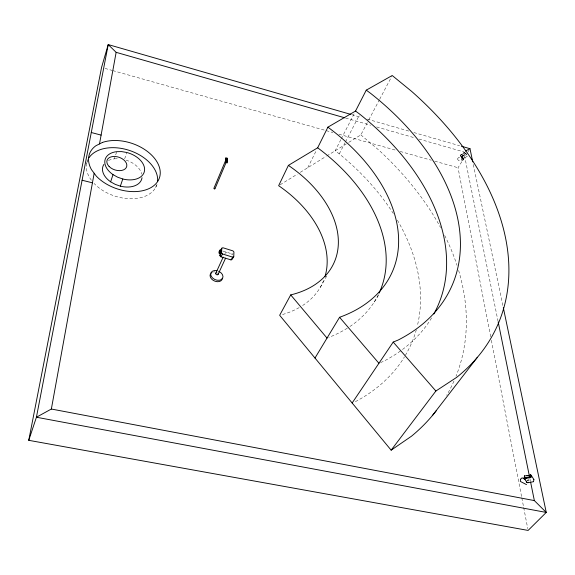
<?xml version="1.0" encoding="UTF-8"?>
<svg xmlns="http://www.w3.org/2000/svg" width="575" height="575" viewBox="0 0 575 575"><rect width="100%" height="100%" fill="white"/><g stroke="black" fill="none" stroke-linecap="round" stroke-linejoin="round"><path stroke-width="0.43" stroke-dasharray="2.88 2.16" d="M461.1 156.723L465.405 153.935L464.449 152.433L460.23 155.394L461.337 157.155L465.657 154.122L464.744 152.612L460.158 155.372M86.617 163.573L87.594 160.339M108.445 160.511A20.412 13.304 18.5 0 1 114.389 158.837L115.431 155.645M115.69 154.855L116.725 151.663M124.674 158.829L126.795 152.49M155.638 187.594L156.508 185.243M307.762 167.713L316.466 150.183M340.853 139.66L335.146 150.787L339.272 153.892A229.95 157.6 23.2 0 1 393.278 213.49M341.262 138.862L354.717 112.642M339.272 153.892L345.022 142.78M345.431 141.989L359.411 115.022M348.752 142.37L360.856 134.888L368.381 120.642M368.798 119.852L379.248 100.057M379.665 99.267L391.791 76.302M320.318 287.32L327.297 275.008M460.395 155.696L464.758 152.634L466.512 154.603M463.565 159.167L462.71 160.605L458.476 160.547L457.527 159.016M233.083 253.352L232.235 254.739L231.258 253.647L232.106 252.26M462.803 157.924L462.243 158.837L462.803 157.924L462.243 158.837L462.832 159.872M461.754 157.924L461.186 158.858L461.747 159.778M490.691 336.749L458.031 167.728L467.223 153.087M467.683 152.353L469.523 149.428M374.232 302.055L379.442 293.76M457.527 158.973L458.448 157.579C458.915 157.406 464.463 158.477 462.997 156.537L461.833 157.27M465.297 153.82L461.078 156.781L465.24 153.812M467.41 156.127L463.184 158.944L461.049 156.903M280.147 184.783L297.311 174.175M300.294 172.327L326.018 156.429M326.772 155.954L347.997 142.837M355.343 401.566L356.938 400.847A229.95 157.6 23.2 0 0 404.462 356.874M380.549 362.581L383.805 361.201A239.358 156.012 23.6 0 0 401.328 350.355M462.588 157.643L461.833 157.27M528.145 480.858C530.581 481.275 527.713 478.141 526.772 479.802L527.836 480.844M114.389 158.837L119.305 158.757M463.393 158.88L462.372 158.865L463.4 158.88L462.372 158.865L461.732 157.873M461.783 159.8L462.832 159.857M105.009 68.411L111.917 70.351M112.779 70.596L332.875 132.516M338.919 134.219L396.75 150.485M400.2 151.455L431.272 160.202M434.729 161.173L458.031 167.728M345.582 118.04L370.602 125.206M376.639 126.938L413.727 137.562M418.902 139.042L463.759 151.886L497.986 320.951M351.699 114.655L361.193 117.386M367.238 119.126L408.681 131.057M413.863 132.545L459.619 145.712M222.863 251.045L231.258 253.647M526.686 480.197L528.217 480.988M360.856 134.888L379.047 150.305A296.154 204.837 22.5 0 1 440.594 227.585M460.23 155.394L464.535 152.591M461.287 157.155L460.151 155.43M473.297 164.515L503.139 306.842M529.898 478.573L530.43 481.21M491.366 340.271L521.647 496.973M521.812 497.849L523.516 506.654M523.688 507.531L527.771 528.662M431.588 317.91A239.358 156.012 23.6 0 1 402.026 349.844M378.386 294.659A169.798 112.75 23.9 0 1 348.033 327.736M347.3 328.196A169.798 112.75 23.9 0 1 328.692 337.453M397.39 220.211A229.95 157.6 23.2 0 1 417.242 326.277M416.336 329.712A229.95 157.6 23.2 0 1 405.361 355.372M453.97 381.088A296.154 204.837 22.5 0 1 446.689 395.298M444.712 235.491A296.154 204.837 22.5 0 1 457.046 265.406M458.627 270.466A296.154 204.837 22.5 0 1 456.025 376.215M323.603 280.564A107.597 72.881 24.1 0 1 302.105 305.85M299.173 307.611A107.597 72.881 24.1 0 1 281.355 314.848M157.018 184.295A36.75 23.963 18.5 0 1 130.518 198.756A36.75 23.963 18.5 0 1 94.077 183.447M91.368 180.227A36.75 23.963 18.5 0 1 88.586 158.42M126.09 160.109A20.412 13.304 18.5 0 1 141.802 174.117M213.354 272.011A6.426 4.55 24.2 0 1 214.856 271.896M216.976 272.902A1.287 0.906 24.2 0 1 217.58 273.175M225.156 253.769A1.308 0.906 24.3 0 1 225.572 252.626A1.308 0.906 24.3 0 1 227.24 253.194A1.308 0.906 24.3 0 1 227.111 254.438"/><path stroke-width="0.86" d="M531.207 475.353L530.797 477.552L531.221 475.353L533.88 479.493M220.06 252.562L219.909 255.688L220.886 256.795L231.021 259.907L232.063 259.433L233.759 256.666L233.924 251.965L232.947 250.88L222.856 247.739L221.806 248.206L220.556 250.298M227.341 158.19L226.96 163.063L227.362 158.233M225.608 161.079L225.831 160.389L225.774 161.712M225.925 159.383C226.033 156.68 225.4 162.538 225.903 159.225M225.846 161.187L225.86 160.432L225.601 161.884L225.846 161.244M219.909 255.688L221.583 252.899L221.806 248.206M225.659 160.475L225.723 161.144L225.917 160.569M225.738 159.297L225.788 159.031M225.896 159.541L225.731 160.087M225.637 161.855L225.759 161.367M225.867 160.641L225.723 161.108M533.521 481.67L533.895 479.55M530.826 475.137L524.508 475.971L524.141 477.983L530.517 477.113L530.675 474.914M524.141 477.983L530.358 476.869L530.718 474.857M530.517 477.113L530.876 475.101L526.995 475.798M503.326 307.718L546.25 512.433L528.109 530.423L28.75 440.321L36.426 417.234L51.355 409.026L94.171 173.262M99.504 143.93L116.136 52.332L108.222 44.577L101.559 67.44L28.75 440.321M524.299 478.22L524.508 475.971M524.465 478.637L524.673 477.243M520.677 479.162L520.289 481.397L526.527 484.632M225.594 160.554L213.828 188.456L214.518 189.024L214.806 188.42M142.011 177.711A20.412 13.304 18.5 0 1 120.362 186.156L115.252 184.388L110.637 181.815L113.009 174.613A20.535 13.283 18.7 0 1 104.887 160.526A20.535 13.283 18.7 0 1 116.725 151.663L121.663 151.606L126.795 152.49A20.535 13.283 18.7 0 1 144.505 170.811A20.535 13.283 18.7 0 1 122.784 178.99L117.652 177.208L113.009 174.613M120.362 186.156L122.784 178.99M214.935 188.844L226.011 162.696M220.8 251.483L220.599 252.784L221.116 251.103M220.513 252.281L220.757 251.023M215.747 273.319L223.201 257.09M218.097 274.361L225.587 258.153M288.384 165.392A109.696 72.486 24.2 0 1 290.713 294.903L279.658 315.294L391.151 450.175L435.879 391.014L456.636 377.387A315.122 201.868 23.2 0 0 411.542 91.303L392.207 75.512L366.253 90.153L355.53 111.054L327.901 127.168L317.659 147.797L288.384 165.392L278.652 185.703A107.597 72.881 24.1 0 1 324.976 276.632M220.484 251.189C217.875 254.538 220.405 247.882 219.93 252.439M220.886 256.795L222.568 254.006L221.583 252.899M314.985 358.038L339.566 317.292A173.212 112.039 24.1 0 0 327.901 127.168M231.021 259.907L232.724 257.14L233.759 256.666M352.152 402.996L393.207 342.082L398.137 340.055A244.361 154.919 23.8 0 0 370.631 93.358L366.253 90.153M432.292 415.675L477.43 357.262M520.691 479.133L522.057 477.796L525.148 479.399M391.151 450.175L411.542 436.166A296.154 204.837 22.5 0 0 436.274 410.737M465.319 151.088L469.983 148.695L472.743 161.877M533.485 481.706L527.987 482.677M530.804 477.509L524.436 478.68L526.815 482.238M51.355 409.026L534.355 500.588L546.25 512.433L36.426 417.234L108.222 44.577L350.836 114.403M82.088 180.234L92.438 182.821M91.281 132.516L101.107 135.103M116.136 52.332L344.72 117.796M461.351 146.215L469.983 148.695M222.568 254.006L232.724 257.14M526.384 482.015L527.915 482.799L526.348 481.972M355.53 111.054L359.821 114.224A239.358 156.012 23.6 0 1 433.852 313.993M530.33 476.862L524.35 478.184L524.551 476.014M393.207 342.082L435.879 391.014M339.566 317.292L378.925 363.278M290.713 294.903L327.024 338.093M498.166 321.835L529.18 475.051M530.61 482.094L534.355 500.588M317.659 147.797A169.798 112.75 23.9 0 1 379.112 293.142M89.01 157.744A36.75 23.963 18.5 0 1 130.273 150.715A36.75 23.963 18.5 0 1 157.55 181.678M110.637 181.815A20.412 13.304 18.5 0 1 103.881 164.407M220.685 250.319A1.754 0.438 -72.6 0 1 221.116 250.815A1.754 0.438 -72.6 0 1 220.455 252.971A1.754 0.438 -72.6 0 1 219.794 253.216M218.126 273.88A1.287 0.906 24.2 0 1 217.3 274.821A1.287 0.906 24.2 0 1 215.79 273.973A1.287 0.906 24.2 0 1 216.351 272.888M218.658 271.256A6.44 4.55 24.2 0 1 221.397 279.551A6.44 4.55 24.2 0 1 211.154 276.101A6.44 4.55 24.2 0 1 217.084 270.724M222.353 278.221A6.426 4.55 24.2 0 1 215.158 281.276A6.426 4.55 24.2 0 1 210.328 274.182M211.011 273.197A6.426 4.55 24.2 0 1 212.038 272.457M225.551 162.667L226.033 157.751L225.551 162.667M102.4 142.456L95.86 145.77A36.98 23.92 18.7 0 0 91.447 169.618L96.363 176.187A36.98 23.92 18.7 0 0 146.639 189.577A36.98 23.92 18.7 0 0 152.619 156.134A36.98 23.92 18.7 0 0 102.4 142.456M109.106 166.477A10.307 6.656 18.3 0 0 126.205 167.699A10.307 6.656 18.3 0 0 115.223 156.486A10.307 6.656 18.3 0 0 109.106 166.477M219.578 252.82A1.754 0.438 -72.6 0 0 220.254 249.974A1.754 0.438 -72.6 0 0 219.089 251.908A1.754 0.438 -72.6 0 0 219.578 252.82"/></g></svg>
